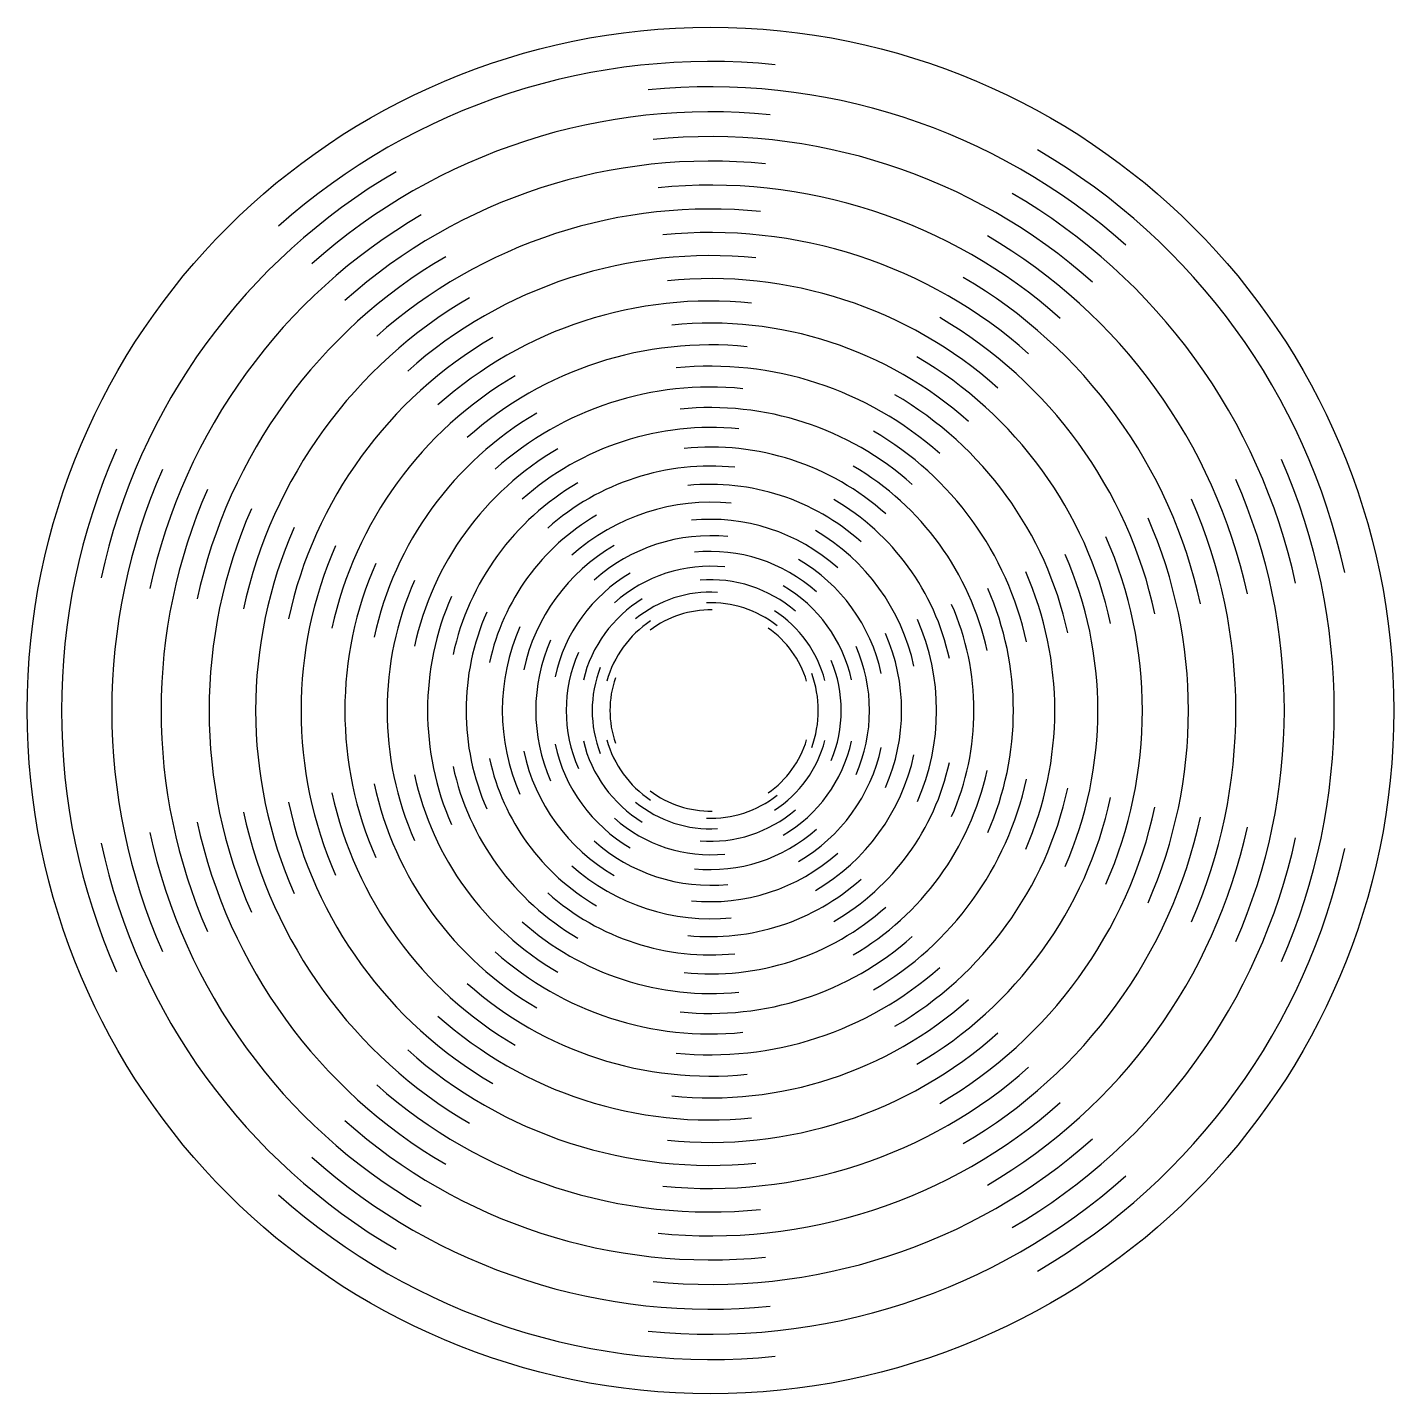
# Model space of a CAD drawing. Header units: inches. Extents: x -5 to 5, y -5 to 5.
import ezdxf

# ---------------------------------------------------------------- set-up
doc = ezdxf.new("R2010")
doc.units = ezdxf.units.IN
doc.layers.add('CUTS', color=1, linetype='Continuous')
doc.layers.add('OUTLINE', color=3, linetype='Continuous')

msp = doc.modelspace()

# ---------------------------------------------------------------- linework, layer by layer
at = {"layer": 'CUTS'}
for radius, start, end in [(4.75, 84.2691, 131.7309), (4.565, 48.2691, 95.7309), (4.382, 84.2691, 131.7309), (4.2, 48.2691, 95.7309), (4.75, 12.2691, 59.7309), (4.021, 84.2691, 131.7309), (4.565, 120.2691, 167.7309), (3.845, 48.2691, 95.7309), (4.382, 12.2691, 59.7309), (4.2, 120.2691, 167.7309), (3.67, 84.2691, 131.7309), (3.498, 48.2691, 95.7309), (4.021, 12.2691, 59.7309), (3.845, 120.2691, 167.7309), (3.329, 84.2691, 131.7309), (3.161, 48.2691, 95.7309), (3.67, 12.2691, 59.7309), (3.498, 120.2691, 167.7309), (2.997, 84.2691, 131.7309), (2.835, 48.2691, 95.7309), (3.329, 12.2691, 59.7309), (3.161, 120.2691, 167.7309), (2.676, 84.2691, 131.7309), (2.52, 48.2691, 95.7309), (2.997, 12.2691, 59.7309), (2.835, 120.2691, 167.7309), (2.367, 84.2691, 131.7309), (2.676, 12.2691, 59.7309), (2.217, 48.2691, 95.7309), (2.52, 120.2691, 167.7309), (2.071, 84.2691, 131.7309), (2.367, 12.2691, 59.7309), (4.75, 156.2691, 203.7309), (2.217, 120.2691, 167.7309), (1.928, 48.2691, 95.7309), (4.565, 336.2691, 383.7309), (4.382, 156.2691, 203.7309), (1.789, 84.2691, 131.7309), (2.071, 12.2691, 59.7309), (4.021, 156.2691, 203.7309), (1.928, 120.2691, 167.7309), (1.655, 48.2691, 95.7309), (4.2, 336.2691, 383.7309), (1.524, 84.2691, 131.7309), (1.789, 12.2691, 59.7309), (3.845, 336.2691, 383.7309), (3.67, 156.2691, 203.7309), (1.655, 120.2691, 167.7309), (3.498, 336.2691, 383.7309), (3.329, 156.2691, 203.7309), (1.399, 48.2691, 95.7309), (1.524, 12.2691, 59.7309), (2.997, 156.2691, 203.7309), (1.399, 120.2691, 167.7309), (1.279, 84.2691, 131.7309), (3.161, 336.2691, 383.7309), (1.164, 48.2691, 95.7309), (1.279, 12.2691, 59.7309), (2.835, 336.2691, 383.7309), (2.676, 156.2691, 203.7309), (1.164, 120.2691, 167.7309), (1.056, 84.2691, 131.7309), (2.52, 336.2691, 383.7309), (2.367, 156.2691, 203.7309), (0.957, 49.4631, 94.5369), (1.056, 12.2691, 59.7309), (2.071, 156.2691, 203.7309), (0.957, 121.4631, 166.5369), (0.866, 86.657, 129.343), (2.217, 336.2691, 383.7309), (1.789, 156.2691, 203.7309), (0.736, 89.0449, 126.9551), (0.789, 51.8509, 92.1491), (0.866, 14.657, 57.343), (1.928, 336.2691, 383.7309), (1.524, 156.2691, 203.7309), (0.789, 123.8509, 164.1491), (0.736, 17.0449, 54.9551), (1.655, 336.2691, 383.7309), (1.279, 156.2691, 203.7309), (1.399, 336.2691, 383.7309), (1.056, 156.2691, 203.7309), (1.164, 336.2691, 383.7309), (0.866, 158.657, 201.343), (0.957, 337.4631, 382.5369), (0.736, 161.0449, 198.9551), (0.789, 339.8509, 380.1491), (1.399, 192.2691, 239.7309), (1.164, 192.2691, 239.7309), (0.957, 193.4631, 238.5369), (0.789, 195.8509, 236.1491), (0.736, 305.0449, 342.9551), (0.866, 302.657, 345.343), (1.056, 300.2691, 347.7309), (1.279, 300.2691, 347.7309), (1.655, 192.2691, 239.7309), (1.524, 300.2691, 347.7309), (1.789, 300.2691, 347.7309), (2.217, 192.2691, 239.7309), (1.928, 192.2691, 239.7309), (2.071, 300.2691, 347.7309), (2.52, 192.2691, 239.7309), (0.736, 233.0449, 270.9551), (2.367, 300.2691, 347.7309), (2.676, 300.2691, 347.7309), (3.161, 192.2691, 239.7309), (2.835, 192.2691, 239.7309), (0.866, 230.657, 273.343), (0.789, 267.8509, 308.1491), (2.997, 300.2691, 347.7309), (3.498, 192.2691, 239.7309), (1.056, 228.2691, 275.7309), (0.957, 265.4631, 310.5369), (3.329, 300.2691, 347.7309), (3.67, 300.2691, 347.7309), (4.2, 192.2691, 239.7309), (3.845, 192.2691, 239.7309), (1.164, 264.2691, 311.7309), (4.021, 300.2691, 347.7309), (4.565, 192.2691, 239.7309), (1.279, 228.2691, 275.7309), (4.382, 300.2691, 347.7309), (1.399, 264.2691, 311.7309), (4.75, 300.2691, 347.7309), (1.524, 228.2691, 275.7309), (1.655, 264.2691, 311.7309), (1.789, 228.2691, 275.7309), (1.928, 264.2691, 311.7309), (2.071, 228.2691, 275.7309), (2.217, 264.2691, 311.7309), (2.367, 228.2691, 275.7309), (2.52, 264.2691, 311.7309), (2.676, 228.2691, 275.7309), (2.835, 264.2691, 311.7309), (2.997, 228.2691, 275.7309), (3.161, 264.2691, 311.7309), (3.329, 228.2691, 275.7309), (3.498, 264.2691, 311.7309), (3.67, 228.2691, 275.7309), (3.845, 264.2691, 311.7309), (4.021, 228.2691, 275.7309), (4.2, 264.2691, 311.7309), (4.382, 228.2691, 275.7309), (4.565, 264.2691, 311.7309), (4.75, 228.2691, 275.7309)]:
    msp.add_arc((0, 0), radius, start, end, dxfattribs=at)
at = {"layer": 'OUTLINE'}
msp.add_circle((0, 0), 5, dxfattribs=at)

doc.saveas('drawing.dxf')
